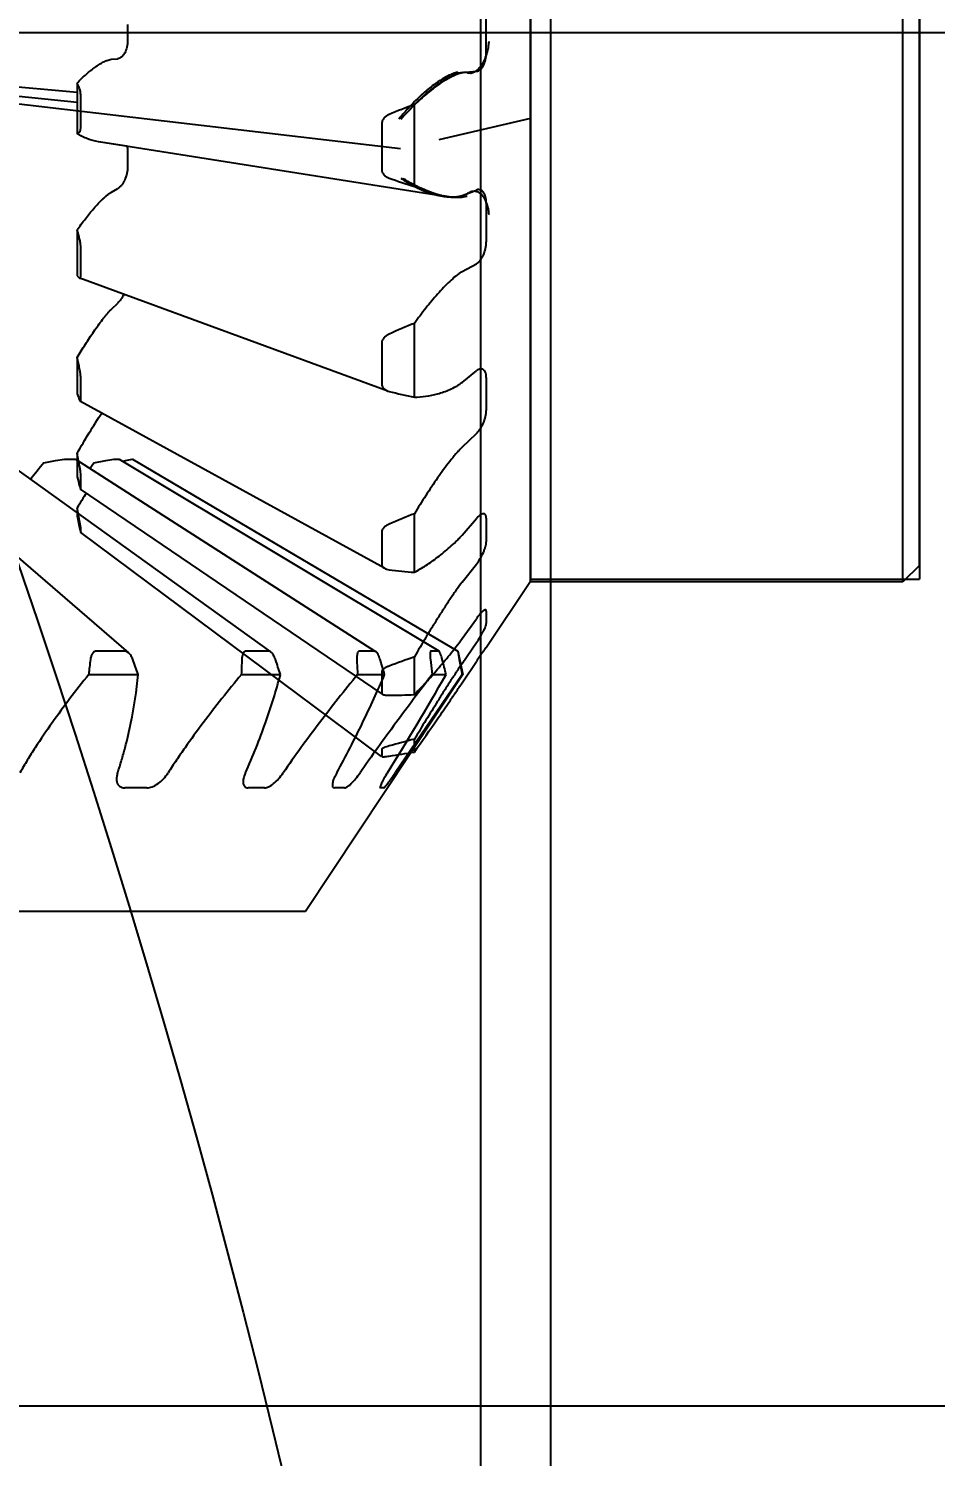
# Model space of a CAD drawing. Header units: inches. Extents: x -164 to 250, y -285 to 80.
# Drawn here: x 15.681 to 16.98, y -186.022 to -183.976 of the extents above; entities that cross this region are included whole.
import ezdxf

# ---------------------------------------------------------------- set-up
doc = ezdxf.new("R2010")
doc.units = ezdxf.units.IN
doc.header["$MEASUREMENT"] = 0
for name, color, linetype in [('LAY0001', 7, 'Continuous'), ('LAYER_CURVE', 7, 'Continuous'), ('LAYER_CUT_FEAT', 7, 'Continuous'), ('LAYER_FEATURE', 7, 'Continuous'), ('trajectories', 3, 'Continuous')]:
    doc.layers.add(name, color=color, linetype=linetype)
doc.dimstyles.get("Standard").update_dxf_attribs({"dimtxt": 0.18, "dimasz": 0.18, "dimexe": 0.18, "dimexo": 0.0625, "dimgap": 0.09, "dimtad": 0, "dimtih": 1, "dimtoh": 1, "dimdec": 4, "dimzin": 0, "dimdsep": 46, "dimtxsty": 'Standard', "dimcen": 0.09, "dimadec": 0, "dimazin": 0, "dimtfac": 1, "dimtdec": 4, "dimtofl": 0, "dimtmove": 0, "dimatfit": 3, "dimfxl": 1, "dimtolj": 1, "dimtzin": 0, "dimarcsym": 0})

# ---------------------------------------------------------------- blocks, each defined once
blk = doc.blocks.new('*D64')
at = {"layer": 'Defpoints', "color": 0, "transparency": 16777216}
for p in [(2.4291, -183.2443), (2.4291, -183.2443), (11.4651, -183.2443), (18.6518, -183.3386), (17.9907, -183.5159)]:
    blk.add_point(p, dxfattribs=at)
at = {"layer": 'trajectories', "color": 0, "lineweight": -2, "transparency": 16777216}
for p, q in [((11.5276, -183.2443), (18.832, -183.2443)), ((18.0531, -183.517), (18.8295, -183.5305)), ((18.6393, -183.8872), (18.4593, -183.8872))]:
    blk.add_line(p, q, dxfattribs=at)
for start, end in [(0.63572, 1.27145), (357.72854, 359), (357.72855, 358.36428)]:
    blk.add_arc((2.4291, -183.2443), 16.2229, start, end, dxfattribs=at)
at = {"layer": 'trajectories', "color": 0, "transparency": 16777216}
for points in [[(18.681, -183.0641), (18.621, -183.0644), (18.652, -183.2443)], [(18.6154, -183.7066), (18.6754, -183.708), (18.6496, -183.5274)]]:
    blk.add_solid(points, dxfattribs=at)
at = {"layer": 'trajectories', "color": 0, "transparency": 16777216, "insert": (18.0993, -183.8872), "char_height": 0.18, "attachment_point": 5}
blk.add_mtext('\\A1;1.00°', dxfattribs=at)
blk = doc.blocks.new('*D110')
at = {"layer": 'Defpoints', "color": 0, "transparency": 16777216}
for p in [(13.926, -185.9498), (19.0805, -185.9498), (14.0228, -186.5123)]:
    blk.add_point(p, dxfattribs=at)
at = {"layer": 'trajectories', "color": 0, "lineweight": -2, "transparency": 16777216}
for p, q in [((19.0805, -185.9498), (19.0805, -185.7698)), ((19.0805, -185.7698), (19.2605, -185.7698)), ((13.9885, -185.9498), (19.2605, -185.9498)), ((19.0805, -186.3323), (19.0805, -186.1298)), ((14.0853, -186.5123), (19.2605, -186.5123))]:
    blk.add_line(p, q, dxfattribs=at)
at = {"layer": 'trajectories', "color": 0, "transparency": 16777216}
for points in [[(19.0505, -186.1298), (19.1105, -186.1298), (19.0805, -185.9498)], [(19.0505, -186.3323), (19.1105, -186.3323), (19.0805, -186.5123)]]:
    blk.add_solid(points, dxfattribs=at)
at = {"layer": 'trajectories', "color": 0, "transparency": 16777216, "insert": (19.7855, -185.7698), "char_height": 0.18, "attachment_point": 5}
blk.add_mtext('\\A1;0.5625', dxfattribs=at)

msp = doc.modelspace()

# ---------------------------------------------------------------- linework, layer by layer
for p, q in [((16.3291, -189.31425), (16.3291, -167.31425)), ((16.3291, -185.09566), (16.3291, -167.31425)), ((16.4291, -188.31425), (16.4291, -168.31425))]:
    msp.add_line(p, q)
at = {"color": 7, "linetype": 'Continuous'}
for p, q in [((16.33672, -184.01037), (16.33672, -183.95213)), ((15.82264, -183.96988), (15.82264, -183.99262)), ((15.79955, -184.01956), (15.80858, -184.01873)), ((16.30212, -184.03867), (16.32257, -184.03678)), ((15.82171, -184.14417), (15.78077, -184.13769)), ((15.82264, -184.15222), (15.82264, -184.17385)), ((15.79955, -184.20984), (15.80858, -184.20487)), ((16.30212, -184.21466), (16.32257, -184.20699)), ((16.33672, -184.22593), (16.33672, -184.28131)), ((16.30212, -184.32387), (16.32257, -184.31261)), ((16.19541, -184.49505), (15.75427, -184.33354)), ((15.79955, -184.37774), (15.80858, -184.36913)), ((16.30212, -184.48263), (16.32257, -184.46616)), ((16.33672, -184.47577), (16.33672, -184.52288)), ((16.19076, -184.74913), (15.75497, -184.50988)), ((16.30212, -184.57553), (16.32257, -184.556)), ((15.50235, -184.59312), (15.82396, -184.87018)), ((15.64347, -184.59292), (16.0276, -184.8689)), ((15.7478, -184.59281), (16.17814, -184.86819)), ((15.76835, -184.60595), (15.77449, -184.5979)), ((15.81071, -184.59276), (16.26866, -184.86768)), ((15.82955, -184.59275), (16.29614, -184.86774)), ((16.18809, -184.92951), (15.75538, -184.63558)), ((16.30212, -184.70153), (16.32257, -184.67786)), ((16.33672, -184.67721), (16.33672, -184.71144)), ((16.18676, -185.01887), (15.75557, -184.69806)), ((16.30212, -184.76902), (16.32257, -184.74314)), ((16.30212, -184.84992), (16.32257, -184.82138)), ((16.33672, -184.81052), (16.33672, -184.82851)), ((16.30212, -184.8854), (16.32257, -184.85569)), ((16.33672, -184.86264), (16.33616, -184.86324)), ((16.33672, -184.86265), (16.33672, -184.86264)), ((16.33672, -184.86265), (16.33672, -184.86314)), ((15.81831, -184.86775), (15.77836, -184.86775)), ((16.0245, -184.86775), (15.9929, -184.86775)), ((16.17682, -184.86775), (16.15495, -184.86775)), ((16.17814, -184.86819), (16.17682, -184.86775)), ((16.25664, -184.88004), (16.25925, -184.90133)), ((16.26862, -184.86775), (16.25745, -184.86775)), ((16.26892, -184.86784), (16.26862, -184.86775)), ((16.29614, -184.86774), (16.2959, -184.86775)), ((16.2959, -184.86775), (16.29807, -184.88004)), ((16.29614, -184.86774), (16.30294, -184.90133)), ((16.29807, -184.88004), (16.30219, -184.90133)), ((16.30212, -184.91328), (16.32257, -184.88265)), ((15.76702, -184.90133), (15.83807, -184.90133)), ((15.98569, -184.90133), (16.04188, -184.90133)), ((16.30294, -184.90133), (16.07767, -185.24109)), ((16.15219, -184.90133), (16.19107, -184.90133)), ((16.30219, -184.90133), (16.20624, -185.04244)), ((16.25925, -184.90133), (16.27913, -184.90133)), ((16.30219, -184.90133), (16.30294, -184.90133)), ((15.8503, -185.06393), (15.81892, -185.06393)), ((16.01871, -185.06393), (15.99527, -185.06393)), ((16.1173, -185.06337), (16.11903, -185.06393)), ((16.13352, -185.06393), (16.11903, -185.06393)), ((16.18457, -185.06386), (16.1848, -185.06393)), ((16.1897, -185.06393), (16.1848, -185.06393)), ((16.07767, -185.24109), (13.50653, -185.24109))]:
    msp.add_line(p, q, dxfattribs=at)
msp.add_circle((2.4291, -189.31425), 14)
for centre, radius, start, end in [((17.27059, -185.87556), 2.02249, 140.82262, 141.68948), ((17.98536, -185.13043), 2.23014, 173.55328, 174.10344), ((13.64311, -185.69445), 2.33386, 19.8667, 20.42342), ((18.86209, -184.98111), 2.87751, 177.98695, 178.41108), ((13.3904, -185.80215), 2.80032, 18.76486, 19.22554), ((20.65012, -184.68096), 4.50332, 182.53368, 182.80485), ((12.6424, -185.97764), 3.7083, 16.87263, 17.21668), ((10.39813, -186.39277), 6.06717, 14.230472, 14.437985), ((13.07794, -183.08716), 3.6795, 327.90005, 330.45905)]:
    msp.add_arc(centre, radius, start, end, dxfattribs=at)
for points, knots in [([(15.82264, -183.99262), (15.82264, -183.99587), (15.82198, -184.00208), (15.81948, -184.00926), (15.81654, -184.01384), (15.81412, -184.01639), (15.81146, -184.0181), (15.80951, -184.01864), (15.80858, -184.01873)], [0, 0, 0, 0, 0.3053244, 0.5833038, 0.7054367, 0.8145156, 0.9115452, 1, 1, 1, 1]), ([(16.32257, -184.03678), (16.32352, -184.03669), (16.32548, -184.03615), (16.32816, -184.03441), (16.33059, -184.03182), (16.33355, -184.02718), (16.33605, -184.01993), (16.33672, -184.01365), (16.33672, -184.01037)], [0, 0, 0, 0, 0.0882759, 0.1852189, 0.2943338, 0.4166055, 0.6949161, 1, 1, 1, 1]), ([(15.82174, -184.14414), (15.82189, -184.14476), (15.82244, -184.14743), (15.82264, -184.15015), (15.82264, -184.15222)], [0, 0, 0, 0, 0.2374407, 1, 1, 1, 1]), ([(15.82264, -184.17385), (15.82264, -184.17708), (15.82187, -184.18355), (15.81937, -184.1912), (15.8165, -184.19668), (15.8141, -184.20014), (15.81149, -184.20291), (15.80956, -184.20433), (15.80858, -184.20487)], [0, 0, 0, 0, 0.2740191, 0.5491044, 0.6783313, 0.7977811, 0.905304, 1, 1, 1, 1]), ([(16.32666, -184.20649), (16.32599, -184.2064), (16.32459, -184.20639), (16.32324, -184.20674), (16.32257, -184.20699)], [0, 0, 0, 0, 0.4872245, 1, 1, 1, 1]), ([(16.33672, -184.22593), (16.33672, -184.22346), (16.33633, -184.21884), (16.33462, -184.2135), (16.33256, -184.21017), (16.33081, -184.20831), (16.32883, -184.20703), (16.32738, -184.2066), (16.32666, -184.20649)], [0, 0, 0, 0, 0.3139228, 0.5856755, 0.703532, 0.8099352, 0.9073684, 1, 1, 1, 1]), ([(16.32257, -184.31261), (16.32356, -184.31207), (16.32552, -184.31063), (16.32814, -184.30783), (16.33055, -184.30433), (16.33343, -184.2988), (16.33595, -184.29109), (16.33672, -184.28456), (16.33672, -184.28131)], [0, 0, 0, 0, 0.0947082, 0.2023414, 0.3219751, 0.4514086, 0.7266812, 1, 1, 1, 1]), ([(15.81732, -184.35663), (15.81612, -184.35907), (15.81356, -184.3635), (15.81031, -184.36748), (15.80858, -184.36913)], [0, 0, 0, 0, 0.5319063, 1, 1, 1, 1]), ([(16.33104, -184.46354), (16.33042, -184.46335), (16.32905, -184.46318), (16.32691, -184.46359), (16.32469, -184.4646), (16.32328, -184.46559), (16.32257, -184.46616)], [0, 0, 0, 0, 0.2108558, 0.4412824, 0.7025416, 1, 1, 1, 1]), ([(16.33672, -184.47577), (16.33672, -184.47426), (16.33652, -184.47146), (16.33548, -184.46772), (16.33392, -184.4653), (16.33234, -184.46406), (16.33148, -184.46367), (16.33104, -184.46354)], [0, 0, 0, 0, 0.3164288, 0.5836706, 0.8050869, 0.9042073, 1, 1, 1, 1]), ([(16.32257, -184.556), (16.32355, -184.55507), (16.32547, -184.55295), (16.32905, -184.54801), (16.33281, -184.5409), (16.33539, -184.53326), (16.33651, -184.52718), (16.33672, -184.52427), (16.33672, -184.52288)], [0, 0, 0, 0, 0.1104629, 0.2323733, 0.4968259, 0.7629256, 0.886839, 1, 1, 1, 1]), ([(16.33419, -184.67122), (16.33386, -184.67107), (16.33309, -184.67089), (16.33185, -184.67097), (16.33049, -184.67138), (16.32841, -184.67242), (16.32565, -184.67454), (16.32362, -184.67665), (16.32257, -184.67786)], [0, 0, 0, 0, 0.0775827, 0.1637321, 0.2631562, 0.3783462, 0.6581737, 1, 1, 1, 1]), ([(16.33672, -184.67721), (16.33672, -184.67648), (16.33664, -184.67515), (16.33619, -184.67336), (16.33539, -184.67199), (16.3346, -184.6714), (16.33419, -184.67122)], [0, 0, 0, 0, 0.3176373, 0.5823623, 0.8031543, 1, 1, 1, 1]), ([(16.32257, -184.74314), (16.32454, -184.74065), (16.32818, -184.73528), (16.33194, -184.72818), (16.33433, -184.72239), (16.33565, -184.71838), (16.33649, -184.71476), (16.33672, -184.71248), (16.33672, -184.71144)], [0, 0, 0, 0, 0.2707536, 0.5514719, 0.683865, 0.8050379, 0.9113076, 1, 1, 1, 1]), ([(16.33605, -184.80881), (16.33579, -184.80868), (16.33528, -184.80866), (16.33461, -184.80886), (16.33371, -184.80927), (16.33243, -184.81015), (16.33076, -184.8116), (16.32888, -184.8135), (16.32685, -184.8158), (16.32471, -184.81846), (16.32329, -184.82037), (16.32257, -184.82138)], [0, 0, 0, 0, 0.0451174, 0.0748492, 0.1106536, 0.2017235, 0.3188496, 0.4603423, 0.6234454, 0.8046657, 1, 1, 1, 1]), ([(16.33672, -184.81052), (16.33672, -184.81031), (16.3367, -184.80994), (16.33658, -184.80944), (16.33637, -184.80905), (16.33616, -184.80887), (16.33605, -184.80881)], [0, 0, 0, 0, 0.3177936, 0.5811232, 0.8015421, 1, 1, 1, 1]), ([(16.32257, -184.85569), (16.32445, -184.85297), (16.32712, -184.84886), (16.33038, -184.84336), (16.33251, -184.8395), (16.33426, -184.83599), (16.33558, -184.83297), (16.33635, -184.83079), (16.33666, -184.82937), (16.33672, -184.82878), (16.33672, -184.82851)], [0, 0, 0, 0, 0.3212998, 0.4769908, 0.6217791, 0.7504473, 0.8584543, 0.9422564, 0.9744124, 1, 1, 1, 1]), ([(16.33616, -184.86324), (16.33548, -184.86409), (16.33377, -184.86643), (16.33072, -184.8707), (16.32685, -184.8763), (16.32405, -184.88045), (16.32257, -184.88265)], [0, 0, 0, 0, 0.1376615, 0.366645, 0.663949, 1, 1, 1, 1]), ([(15.77836, -184.86775), (15.77774, -184.86775), (15.77648, -184.86793), (15.77414, -184.86904), (15.77179, -184.87161), (15.77008, -184.87558), (15.7695, -184.87851), (15.76933, -184.88004)], [0, 0, 0, 0, 0.1128245, 0.2257136, 0.4624774, 0.7220351, 1, 1, 1, 1]), ([(15.82396, -184.87018), (15.82313, -184.86947), (15.82139, -184.86828), (15.8193, -184.86775), (15.81831, -184.86775)], [0, 0, 0, 0, 0.5257153, 1, 1, 1, 1]), ([(15.83026, -184.88004), (15.82955, -184.87814), (15.82786, -184.87458), (15.8254, -184.87143), (15.82396, -184.87018)], [0, 0, 0, 0, 0.5148626, 1, 1, 1, 1]), ([(15.9929, -184.86775), (15.9924, -184.86775), (15.99139, -184.86794), (15.99004, -184.86878), (15.98892, -184.87005), (15.98767, -184.87226), (15.98671, -184.87565), (15.98641, -184.87852), (15.98636, -184.88004)], [0, 0, 0, 0, 0.0981917, 0.1992667, 0.3090225, 0.4296339, 0.7001444, 1, 1, 1, 1]), ([(16.0276, -184.8689), (16.02735, -184.86873), (16.02642, -184.86813), (16.0253, -184.86775), (16.0245, -184.86775)], [0, 0, 0, 0, 0.2753702, 1, 1, 1, 1]), ([(16.03455, -184.88004), (16.03377, -184.87779), (16.03237, -184.87459), (16.02986, -184.87093), (16.02838, -184.86947), (16.0276, -184.8689)], [0, 0, 0, 0, 0.5366589, 0.7822131, 1, 1, 1, 1]), ([(16.15495, -184.86775), (16.15461, -184.86775), (16.15386, -184.86797), (16.15298, -184.86884), (16.15229, -184.8701), (16.15178, -184.87168), (16.15143, -184.87352), (16.15113, -184.87633), (16.15113, -184.87853), (16.1512, -184.88004)], [0, 0, 0, 0, 0.0758811, 0.1610638, 0.2637292, 0.3848849, 0.52221, 0.6722827, 1, 1, 1, 1]), ([(16.18455, -184.88004), (16.18415, -184.87875), (16.18329, -184.87628), (16.1818, -184.87288), (16.18018, -184.87013), (16.17885, -184.86865), (16.17814, -184.86819)], [0, 0, 0, 0, 0.2969283, 0.5733754, 0.8140207, 1, 1, 1, 1]), ([(16.25745, -184.86775), (16.25698, -184.86775), (16.25647, -184.86883), (16.25626, -184.87012), (16.25613, -184.87171), (16.25613, -184.87353), (16.25624, -184.87635), (16.25646, -184.87854), (16.25664, -184.88004)], [0, 0, 0, 0, 0.1099512, 0.2087092, 0.3338046, 0.4801196, 0.6423768, 1, 1, 1, 1]), ([(16.27368, -184.88004), (16.27332, -184.87863), (16.27259, -184.87597), (16.27156, -184.87281), (16.2707, -184.87065), (16.2701, -184.86938), (16.26955, -184.86845), (16.26913, -184.86797), (16.26892, -184.86784)], [0, 0, 0, 0, 0.330177, 0.626007, 0.7530245, 0.8602393, 0.9434903, 1, 1, 1, 1]), ([(15.76702, -184.90133), (15.75791, -184.91269), (15.74002, -184.93556), (15.71432, -184.97049), (15.69411, -185.00014), (15.67895, -185.02419), (15.67176, -185.03633), (15.66831, -185.04244)], [0, 0, 0, 0, 0.2535512, 0.5052893, 0.7545045, 0.8778418, 1, 1, 1, 1]), ([(15.80838, -185.04244), (15.81042, -185.03644), (15.81418, -185.02444), (15.82082, -185.00061), (15.83025, -184.95986), (15.83562, -184.92461), (15.83807, -184.90133)], [0, 0, 0, 0, 0.1317419, 0.2610558, 0.5136991, 1, 1, 1, 1]), ([(15.98569, -184.90133), (15.96693, -184.92408), (15.93947, -184.95866), (15.90916, -185.0002), (15.89262, -185.02421), (15.88465, -185.03634), (15.88077, -185.04244)], [0, 0, 0, 0, 0.502765, 0.7525882, 0.876712, 1, 1, 1, 1]), ([(15.99156, -185.04244), (15.99699, -185.03054), (16.00701, -185.00681), (16.02452, -184.95998), (16.0355, -184.92471), (16.04188, -184.90133)], [0, 0, 0, 0, 0.2618551, 0.5149756, 1, 1, 1, 1]), ([(16.15219, -184.90133), (16.13365, -184.92421), (16.10622, -184.9589), (16.07098, -185.00617), (16.05392, -185.03025), (16.04565, -185.04244)], [0, 0, 0, 0, 0.4995609, 0.7500855, 1, 1, 1, 1]), ([(16.12231, -185.04244), (16.12894, -185.0305), (16.14157, -185.00675), (16.16497, -184.95992), (16.18105, -184.92471), (16.19107, -184.90133)], [0, 0, 0, 0, 0.2608639, 0.5139417, 1, 1, 1, 1]), ([(16.25925, -184.90133), (16.24173, -184.92435), (16.21552, -184.95918), (16.18114, -185.00632), (16.16413, -185.03031), (16.15575, -185.04244)], [0, 0, 0, 0, 0.4959294, 0.7472022, 1, 1, 1, 1]), ([(15.80838, -185.04244), (15.80778, -185.0442), (15.80692, -185.04763), (15.80669, -185.05264), (15.80764, -185.05705), (15.80914, -185.05948), (15.81005, -185.06045)], [0, 0, 0, 0, 0.2950135, 0.5576537, 0.7895883, 1, 1, 1, 1]), ([(15.8503, -185.06393), (15.85292, -185.06393), (15.85868, -185.06253), (15.86678, -185.05789), (15.87448, -185.05107), (15.87886, -185.04546), (15.88077, -185.04244)], [0, 0, 0, 0, 0.2041277, 0.4495117, 0.7221036, 1, 1, 1, 1]), ([(15.99156, -185.04244), (15.99061, -185.04452), (15.98911, -185.04846), (15.98815, -185.05345), (15.98822, -185.05693), (15.98863, -185.0591), (15.98941, -185.06093), (15.9902, -185.06191), (15.99065, -185.06232)], [0, 0, 0, 0, 0.3258722, 0.601311, 0.7183855, 0.8221677, 0.91476, 1, 1, 1, 1]), ([(16.01871, -185.06393), (16.01967, -185.06393), (16.02175, -185.06359), (16.02632, -185.06182), (16.03239, -185.05767), (16.03937, -185.05088), (16.04365, -185.0454), (16.04565, -185.04244)], [0, 0, 0, 0, 0.0807004, 0.1766919, 0.4135958, 0.6969028, 1, 1, 1, 1]), ([(16.12231, -185.04244), (16.12101, -185.0448), (16.11927, -185.04827), (16.11751, -185.05286), (16.11663, -185.0558), (16.11615, -185.05839), (16.11603, -185.0609), (16.11654, -185.06275), (16.1173, -185.06337)], [0, 0, 0, 0, 0.3615517, 0.5190114, 0.6571059, 0.7739182, 0.8687411, 1, 1, 1, 1]), ([(16.13352, -185.06393), (16.13414, -185.06393), (16.13559, -185.06353), (16.13782, -185.06228), (16.1404, -185.06033), (16.14446, -185.05662), (16.14975, -185.05067), (16.15374, -185.04534), (16.15575, -185.04244)], [0, 0, 0, 0, 0.059083, 0.1397214, 0.2427723, 0.3666119, 0.6639673, 1, 1, 1, 1]), ([(16.19493, -185.04244), (16.19327, -185.04509), (16.19096, -185.04892), (16.18824, -185.05387), (16.18665, -185.05697), (16.18547, -185.05957), (16.18478, -185.06137), (16.18447, -185.06253), (16.18436, -185.06319), (16.18438, -185.06372), (16.18457, -185.06386)], [0, 0, 0, 0, 0.3888884, 0.5580068, 0.7040866, 0.8233089, 0.9127328, 0.9457258, 0.9708845, 1, 1, 1, 1]), ([(16.1897, -185.06393), (16.18981, -185.06393), (16.19007, -185.06381), (16.19049, -185.0635), (16.19103, -185.063), (16.192, -185.06198), (16.19347, -185.06024), (16.1955, -185.05765), (16.19786, -185.05446), (16.2005, -185.05078), (16.20333, -185.04673), (16.20526, -185.0439), (16.20624, -185.04244)], [0, 0, 0, 0, 0.0116139, 0.0306639, 0.0577018, 0.0927461, 0.1860496, 0.3080783, 0.4552176, 0.6230337, 0.8064659, 1, 1, 1, 1]), ([(15.81005, -185.06045), (15.8111, -185.06158), (15.81392, -185.06345), (15.81722, -185.06393), (15.81892, -185.06393)], [0, 0, 0, 0, 0.4765976, 1, 1, 1, 1]), ([(15.99065, -185.06232), (15.99123, -185.06285), (15.99271, -185.06371), (15.9944, -185.06393), (15.99527, -185.06393)], [0, 0, 0, 0, 0.4771008, 1, 1, 1, 1])]:
    msp.add_open_spline(points, degree=3, knots=knots, dxfattribs=at)
at = {"layer": 'LAY0001', "color": 7, "linetype": 'Continuous'}
for p, q in [((16.39997, -183.19779), (16.39997, -184.76472)), ((16.95746, -183.19779), (16.95746, -184.76472))]:
    msp.add_line(p, q, dxfattribs=at)
at = {"layer": 'LAY0001', "color": 6, "linetype": 'Continuous'}
msp.add_line((16.39997, -184.76472), (16.95746, -184.76472), dxfattribs=at)
at = {"layer": 'LAYER_CURVE', "color": 40, "linetype": 'Continuous'}
for p, q in [((14.7921, -183.98125), (15.75043, -184.06684)), ((14.7921, -183.98125), (15.75043, -184.0812)), ((16.21388, -184.14803), (14.7921, -183.98125)), ((16.39997, -184.10437), (16.26848, -184.13522))]:
    msp.add_line(p, q, dxfattribs=at)
at = {"layer": 'LAYER_CURVE', "color": 4, "linetype": 'Continuous'}
for p, q in [((16.27396, -184.21572), (16.27469, -184.21584)), ((16.30134, -184.21585), (16.30301, -184.21536))]:
    msp.add_line(p, q, dxfattribs=at)
at = {"layer": 'LAYER_CURVE', "color": 40, "linetype": 'Continuous'}
msp.add_arc((16.3017, -184.09283), 0.12542, 256.71692, 257.90615, dxfattribs=at)
at = {"layer": 'LAYER_CURVE', "color": 4, "linetype": 'Continuous'}
for points, knots in [([(16.30961, -184.03908), (16.31049, -184.03911), (16.3118, -184.03918), (16.31356, -184.03919), (16.31487, -184.03942), (16.3162, -184.03878), (16.31753, -184.03838), (16.31886, -184.03787), (16.3202, -184.03759), (16.32147, -184.03647), (16.32275, -184.03558), (16.32402, -184.03459), (16.32535, -184.03381), (16.32648, -184.03226), (16.32767, -184.03093), (16.32883, -184.02949), (16.33006, -184.02826), (16.33104, -184.02631), (16.33209, -184.02456), (16.3331, -184.02272), (16.33422, -184.02103), (16.33495, -184.01885), (16.33578, -184.01682), (16.33656, -184.01472), (16.33747, -184.01272), (16.33794, -184.01037), (16.33854, -184.00812), (16.33908, -184.00582), (16.33975, -184.0036), (16.33995, -184.00113), (16.34039, -183.99793), (16.34068, -183.99551), (16.34089, -183.9939)], [0, 0, 0, 0, 0.0625, 0.09375, 0.125, 0.15625, 0.1875, 0.21875, 0.25, 0.28125, 0.3125, 0.34375, 0.375, 0.40625, 0.4375, 0.46875, 0.5, 0.53125, 0.5625, 0.59375, 0.625, 0.65625, 0.6875, 0.71875, 0.75, 0.78125, 0.8125, 0.84375, 0.875, 0.90625, 0.9375, 1, 1, 1, 1]), ([(16.30961, -184.03908), (16.30742, -184.03856), (16.30245, -184.03855), (16.29502, -184.041), (16.28765, -184.04423), (16.281, -184.0478), (16.27284, -184.05274), (16.26328, -184.05939), (16.25245, -184.06801), (16.24225, -184.07699), (16.22949, -184.08921), (16.22027, -184.09903), (16.21428, -184.10579)], [0, 0, 0, 0, 0.0665289, 0.1502562, 0.2225416, 0.2894909, 0.3530095, 0.4729191, 0.5860508, 0.694395, 0.7986386, 1, 1, 1, 1]), ([(16.21428, -184.19009), (16.22027, -184.19404), (16.22949, -184.19953), (16.24225, -184.20577), (16.25245, -184.20996), (16.26305, -184.21342), (16.27031, -184.21508), (16.27396, -184.21572)], [0, 0, 0, 0, 0.3148572, 0.4778569, 0.6472683, 0.8241659, 1, 1, 1, 1]), ([(16.34089, -184.24256), (16.34069, -184.24107), (16.3404, -184.23882), (16.33997, -184.23586), (16.33977, -184.23353), (16.33911, -184.23161), (16.33858, -184.22956), (16.33798, -184.22758), (16.3375, -184.22545), (16.33661, -184.22388), (16.33583, -184.22214), (16.335, -184.22049), (16.33427, -184.21865), (16.33318, -184.21749), (16.33219, -184.21614), (16.33115, -184.2149), (16.33021, -184.21343), (16.32895, -184.21274), (16.32778, -184.21182), (16.32657, -184.21103), (16.32541, -184.20998), (16.3241, -184.20982), (16.32283, -184.20941), (16.32154, -184.20913), (16.32028, -184.20859), (16.31893, -184.20894), (16.31761, -184.20903), (16.31628, -184.20926), (16.31495, -184.20922), (16.31361, -184.21009), (16.31184, -184.21092), (16.3105, -184.21162), (16.30961, -184.21207)], [0, 0, 0, 0, 0.0625, 0.09375, 0.125, 0.15625, 0.1875, 0.21875, 0.25, 0.28125, 0.3125, 0.34375, 0.375, 0.40625, 0.4375, 0.46875, 0.5, 0.53125, 0.5625, 0.59375, 0.625, 0.65625, 0.6875, 0.71875, 0.75, 0.78125, 0.8125, 0.84375, 0.875, 0.90625, 0.9375, 1, 1, 1, 1]), ([(16.27469, -184.21584), (16.27675, -184.21619), (16.281, -184.21677), (16.28765, -184.21722), (16.29447, -184.21701), (16.29911, -184.21642), (16.30134, -184.21585)], [0, 0, 0, 0, 0.2354852, 0.4836891, 0.7516755, 1, 1, 1, 1])]:
    msp.add_open_spline(points, degree=3, knots=knots, dxfattribs=at)
at = {"layer": 'LAYER_CURVE', "color": 40, "linetype": 'Continuous'}
for points, knots in [([(16.29653, -184.0382), (16.29603, -184.03827), (16.29388, -184.03865), (16.28944, -184.04004), (16.28215, -184.04308), (16.27225, -184.04852), (16.25983, -184.05699), (16.24513, -184.06911), (16.23059, -184.08329), (16.21929, -184.09579), (16.21321, -184.103), (16.21119, -184.10547)], [0, 0, 0, 0, 0.0095069, 0.0419735, 0.1029653, 0.1975742, 0.3305823, 0.5063707, 0.7288617, 0.9096206, 1, 1, 1, 1]), ([(16.27289, -184.21489), (16.26733, -184.21359), (16.25538, -184.20989), (16.2393, -184.20289), (16.22659, -184.19603), (16.21968, -184.19186), (16.21737, -184.19042)], [0, 0, 0, 0, 0.262599, 0.5949639, 0.864988, 1, 1, 1, 1]), ([(16.30948, -184.21604), (16.30898, -184.2162), (16.30686, -184.21683), (16.30236, -184.21753), (16.29488, -184.21797), (16.28549, -184.21733), (16.27884, -184.2162), (16.27542, -184.21547)], [0, 0, 0, 0, 0.0312746, 0.1380794, 0.3387233, 0.6499566, 1, 1, 1, 1])]:
    msp.add_open_spline(points, degree=3, knots=knots, dxfattribs=at)
at = {"layer": 'LAYER_CURVE', "color": 4, "linetype": 'Continuous'}
msp.add_open_spline([(16.30301, -184.21536), (16.30522, -184.21465), (16.30742, -184.21361), (16.30961, -184.21207)], degree=3, dxfattribs=at)
at = {"layer": 'LAYER_CUT_FEAT', "color": 7, "linetype": 'Continuous'}
for p, q in [((15.75043, -184.05366), (15.75043, -184.12652)), ((15.75558, -184.11651), (15.75558, -184.07192)), ((16.23368, -184.20178), (16.23368, -184.08447)), ((15.75043, -184.12652), (15.75394, -184.12406)), ((16.18681, -184.1125), (16.18681, -184.17705)), ((15.75043, -184.26424), (15.75043, -184.32997)), ((15.75558, -184.3292), (15.75558, -184.28897)), ((15.75394, -184.33332), (15.75427, -184.33354)), ((16.23368, -184.50393), (16.23368, -184.3981)), ((16.18681, -184.4267), (16.18681, -184.48493)), ((15.75043, -184.44712), (15.75043, -184.49928)), ((15.75558, -184.50783), (15.75558, -184.4759)), ((16.19541, -184.49505), (16.19757, -184.49571)), ((15.70277, -184.5979), (15.7196, -184.59462)), ((15.7196, -184.59462), (15.73218, -184.59275)), ((15.73218, -184.59275), (15.74727, -184.59275)), ((15.74727, -184.59275), (15.7478, -184.59281)), ((15.75043, -184.5844), (15.75043, -184.61789)), ((15.75394, -184.60268), (15.75043, -184.5844)), ((15.77449, -184.5979), (15.79156, -184.59462)), ((15.79156, -184.59462), (15.80288, -184.59275)), ((15.80288, -184.59275), (15.81059, -184.59275)), ((15.81059, -184.59275), (15.81071, -184.59276)), ((15.8153, -184.59552), (15.81983, -184.59462)), ((15.81983, -184.59462), (15.8294, -184.59275)), ((15.8294, -184.59275), (15.82955, -184.59275)), ((15.75558, -184.63491), (15.75558, -184.61441)), ((15.75043, -184.66264), (15.75043, -184.67418)), ((15.75394, -184.68107), (15.75043, -184.66264)), ((15.75043, -184.67418), (15.75394, -184.69094)), ((15.75558, -184.69095), (15.75394, -184.68107)), ((16.23368, -184.75492), (16.23368, -184.67094)), ((15.75394, -184.69094), (15.75557, -184.69806)), ((15.75557, -184.69806), (15.75558, -184.69801)), ((15.75558, -184.69801), (15.75558, -184.69095)), ((16.18681, -184.69729), (16.18681, -184.74351)), ((16.23368, -184.93018), (16.23368, -184.87626)), ((16.18681, -184.8978), (16.18681, -184.92747)), ((16.18681, -185.00858), (16.18681, -185.01881)), ((16.23368, -185.01255), (16.23368, -184.99397)), ((16.18681, -185.01881), (16.18691, -185.01898)), ((16.18691, -185.01898), (16.18744, -185.01915))]:
    msp.add_line(p, q, dxfattribs=at)
for centre, radius, start, end in [((15.35201, -184.23246), 0.4367, 23.01909, 24.16895), ((16.55957, -184.95866), 0.93296, 110.44464, 112.83035), ((16.48645, -183.37067), 0.86869, 250.57695, 253.08363), ((14.0886, -184.72585), 1.72475, 15.08217, 15.52369), ((15.80459, -184.27691), 0.07582, 224.41122, 228.08165), ((16.64616, -185.41563), 1.09796, 112.06641, 114.11483), ((11.36971, -185.39534), 4.48217, 11.99961, 12.21341), ((16.41032, -183.64433), 0.87756, 255.96985, 258.38775), ((16.39613, -184.24832), 0.69276, 201.23961, 202.02657), ((18.82669, -183.82369), 3.17713, 194.4759, 194.72683), ((19.46125, -186.90703), 4.33676, 148.5006, 148.83344), ((16.74538, -185.9572), 1.38431, 111.69376, 113.31144), ((16.32121, -183.7445), 1.01421, 262.99783, 265.04889), ((16.94665, -186.90421), 2.14964, 109.37029, 110.39369), ((16.17352, -183.45059), 1.48081, 270.93064, 272.32831), ((18.19123, -192.21934), 7.48585, 105.159049, 105.445567), ((15.63978, -181.38924), 3.67166, 278.73809, 279.3086)]:
    msp.add_arc(centre, radius, start, end, dxfattribs=at)
for points, knots in [([(15.75043, -184.05366), (15.75422, -184.0497), (15.76003, -184.04402), (15.76813, -184.03701), (15.77421, -184.03224), (15.78037, -184.02796), (15.78562, -184.02481), (15.78988, -184.02267), (15.79307, -184.02129), (15.79626, -184.02013), (15.79846, -184.01966), (15.79955, -184.01956)], [0, 0, 0, 0, 0.2712102, 0.4021296, 0.5296602, 0.6535786, 0.7736608, 0.8321034, 0.8894144, 0.9455446, 1, 1, 1, 1]), ([(16.30212, -184.03867), (16.29904, -184.03895), (16.29294, -184.04091), (16.28416, -184.04491), (16.27547, -184.04994), (16.26688, -184.0557), (16.2584, -184.0621), (16.24711, -184.0715), (16.23899, -184.07915), (16.23368, -184.08447)], [0, 0, 0, 0, 0.1110575, 0.2272508, 0.3476014, 0.4715996, 0.5990312, 0.7297016, 1, 1, 1, 1]), ([(15.75558, -184.07192), (15.75558, -184.07082), (15.75549, -184.06874), (15.75512, -184.0659), (15.75461, -184.06358), (15.75417, -184.06225), (15.75394, -184.06169)], [0, 0, 0, 0, 0.3165429, 0.5975282, 0.8244229, 1, 1, 1, 1]), ([(16.19757, -184.09879), (16.19616, -184.09938), (16.19345, -184.10086), (16.18995, -184.10392), (16.18746, -184.10788), (16.18681, -184.11097), (16.18681, -184.1125)], [0, 0, 0, 0, 0.2494403, 0.4998981, 0.7505881, 1, 1, 1, 1]), ([(15.78077, -184.13769), (15.77551, -184.13686), (15.76502, -184.13388), (15.75522, -184.1292), (15.75043, -184.12652)], [0, 0, 0, 0, 0.4924087, 1, 1, 1, 1]), ([(15.75394, -184.12406), (15.7542, -184.12386), (15.75467, -184.12312), (15.75516, -184.12158), (15.75551, -184.1193), (15.75558, -184.11752), (15.75558, -184.11651)], [0, 0, 0, 0, 0.1248113, 0.3224065, 0.6150422, 1, 1, 1, 1]), ([(16.18681, -184.17705), (16.18681, -184.17855), (16.18744, -184.18155), (16.18995, -184.18534), (16.19346, -184.18816), (16.19617, -184.18943), (16.19757, -184.18993)], [0, 0, 0, 0, 0.2515607, 0.5008075, 0.7498928, 1, 1, 1, 1]), ([(15.75043, -184.26424), (15.75424, -184.25881), (15.76007, -184.25085), (15.76814, -184.24064), (15.77422, -184.2334), (15.78037, -184.22657), (15.78561, -184.22121), (15.78987, -184.21724), (15.79306, -184.21448), (15.79622, -184.21194), (15.79843, -184.21046), (15.79955, -184.20984)], [0, 0, 0, 0, 0.2701765, 0.4015184, 0.5299325, 0.6549808, 0.7760972, 0.8348202, 0.8920886, 0.9476307, 1, 1, 1, 1]), ([(16.23368, -184.20178), (16.24009, -184.20509), (16.25315, -184.2109), (16.26701, -184.21463), (16.27396, -184.21573)], [0, 0, 0, 0, 0.5062616, 1, 1, 1, 1]), ([(16.27396, -184.21573), (16.27626, -184.2161), (16.27972, -184.21652), (16.28438, -184.21681), (16.28789, -184.21684), (16.29143, -184.2167), (16.29499, -184.21638), (16.29859, -184.21579), (16.30095, -184.2151), (16.30212, -184.21466)], [0, 0, 0, 0, 0.2452333, 0.3681636, 0.4915991, 0.6158023, 0.7410563, 0.8683691, 1, 1, 1, 1]), ([(15.75558, -184.28897), (15.75558, -184.28789), (15.75547, -184.28572), (15.75499, -184.28173), (15.75442, -184.27884), (15.75394, -184.27706)], [0, 0, 0, 0, 0.2690266, 0.5403808, 1, 1, 1, 1]), ([(15.75427, -184.33354), (15.75434, -184.33356), (15.75452, -184.33359), (15.75479, -184.33347), (15.75501, -184.33319), (15.75531, -184.3325), (15.75553, -184.33114), (15.75558, -184.32993), (15.75558, -184.3292)], [0, 0, 0, 0, 0.0511415, 0.1034375, 0.1708447, 0.2645058, 0.5562489, 1, 1, 1, 1]), ([(16.30212, -184.32387), (16.30056, -184.32473), (16.29749, -184.32675), (16.29154, -184.33147), (16.28412, -184.33806), (16.27547, -184.34675), (16.26689, -184.35607), (16.25842, -184.36594), (16.24715, -184.37985), (16.23902, -184.3907), (16.23368, -184.3981)], [0, 0, 0, 0, 0.0526298, 0.1083408, 0.2245435, 0.3457495, 0.4707851, 0.5990993, 0.7302828, 1, 1, 1, 1]), ([(15.75043, -184.44712), (15.75427, -184.44072), (15.76012, -184.43123), (15.76817, -184.41885), (15.77424, -184.40984), (15.78041, -184.40112), (15.78563, -184.39409), (15.78988, -184.38869), (15.79306, -184.38482), (15.79623, -184.38113), (15.79843, -184.37882), (15.79955, -184.37774)], [0, 0, 0, 0, 0.2630656, 0.3925333, 0.5202455, 0.6458031, 0.768665, 0.8287534, 0.8877157, 0.9452686, 1, 1, 1, 1]), ([(16.19757, -184.4135), (16.19617, -184.41413), (16.19347, -184.41563), (16.19, -184.41862), (16.1875, -184.42236), (16.18681, -184.42528), (16.18681, -184.4267)], [0, 0, 0, 0, 0.2580143, 0.5135294, 0.7621776, 1, 1, 1, 1]), ([(15.75558, -184.4759), (15.75558, -184.47495), (15.75545, -184.47289), (15.75495, -184.46874), (15.75438, -184.46556), (15.75394, -184.46347)], [0, 0, 0, 0, 0.2286925, 0.4914527, 1, 1, 1, 1]), ([(16.18681, -184.48493), (16.18681, -184.48608), (16.18729, -184.48841), (16.18926, -184.49137), (16.19207, -184.4936), (16.19426, -184.49463), (16.19541, -184.49505)], [0, 0, 0, 0, 0.2448676, 0.4894502, 0.7405639, 1, 1, 1, 1]), ([(16.23368, -184.50393), (16.23918, -184.50384), (16.25043, -184.50297), (16.26443, -184.5001), (16.27576, -184.49652), (16.28454, -184.49305), (16.29184, -184.48938), (16.29776, -184.48589), (16.30068, -184.48379), (16.30212, -184.48263)], [0, 0, 0, 0, 0.2269331, 0.4636868, 0.5875968, 0.7164734, 0.8523201, 0.9237867, 1, 1, 1, 1]), ([(15.75394, -184.50813), (15.7541, -184.50852), (15.75433, -184.50906), (15.7547, -184.50964), (15.75488, -184.50983), (15.75497, -184.50988)], [0, 0, 0, 0, 0.6244292, 0.8454762, 1, 1, 1, 1]), ([(15.75497, -184.50988), (15.75501, -184.5099), (15.7551, -184.50993), (15.75524, -184.50989), (15.75534, -184.50975), (15.75547, -184.50942), (15.75556, -184.50876), (15.75558, -184.50818), (15.75558, -184.50783)], [0, 0, 0, 0, 0.0554295, 0.1065876, 0.1723032, 0.2655442, 0.5563036, 1, 1, 1, 1]), ([(15.75043, -184.5844), (15.75606, -184.57457), (15.76746, -184.55514), (15.77941, -184.53603), (15.78559, -184.52669)], [0, 0, 0, 0, 0.502781, 1, 1, 1, 1]), ([(16.30212, -184.57553), (16.30056, -184.57702), (16.29751, -184.58021), (16.29157, -184.58707), (16.28417, -184.5962), (16.27551, -184.60771), (16.26693, -184.6197), (16.25845, -184.63208), (16.24723, -184.6491), (16.23905, -184.66214), (16.23368, -184.67094)], [0, 0, 0, 0, 0.0548639, 0.1124783, 0.2315865, 0.3544429, 0.4799596, 0.6076105, 0.7370184, 1, 1, 1, 1]), ([(15.75558, -184.61441), (15.75558, -184.61409), (15.75554, -184.61335), (15.75538, -184.61161), (15.75505, -184.60912), (15.75454, -184.60595), (15.75414, -184.60377), (15.75394, -184.60268)], [0, 0, 0, 0, 0.0819569, 0.1872926, 0.4410819, 0.7193174, 1, 1, 1, 1]), ([(15.75394, -184.63135), (15.75407, -184.63187), (15.75433, -184.63283), (15.75467, -184.63395), (15.75493, -184.63469), (15.75509, -184.6351), (15.75523, -184.63539), (15.75533, -184.63555), (15.75538, -184.63558)], [0, 0, 0, 0, 0.3593772, 0.6598495, 0.7825206, 0.8823834, 0.955784, 1, 1, 1, 1]), ([(15.75538, -184.63558), (15.7554, -184.63559), (15.75543, -184.63561), (15.75549, -184.63559), (15.75553, -184.63551), (15.75558, -184.63528), (15.75558, -184.63507), (15.75558, -184.63491)], [0, 0, 0, 0, 0.0600808, 0.1108848, 0.2164535, 0.3931143, 1, 1, 1, 1]), ([(16.19757, -184.68589), (16.19618, -184.68649), (16.19354, -184.68786), (16.19009, -184.69048), (16.18757, -184.6936), (16.18681, -184.69611), (16.18681, -184.69729)], [0, 0, 0, 0, 0.2765813, 0.5416029, 0.7848833, 1, 1, 1, 1]), ([(16.23368, -184.75492), (16.23928, -184.75184), (16.25067, -184.74501), (16.26452, -184.7353), (16.27579, -184.72646), (16.28454, -184.71904), (16.29182, -184.71228), (16.29774, -184.7064), (16.30067, -184.70321), (16.30212, -184.70153)], [0, 0, 0, 0, 0.2201033, 0.4563902, 0.5817952, 0.7128833, 0.8511268, 0.92355, 1, 1, 1, 1]), ([(16.18681, -184.74351), (16.18681, -184.74408), (16.187, -184.74524), (16.18785, -184.7468), (16.18913, -184.74813), (16.19019, -184.74882), (16.19076, -184.74913)], [0, 0, 0, 0, 0.2379127, 0.4776909, 0.7300106, 1, 1, 1, 1]), ([(16.19076, -184.74913), (16.19176, -184.74968), (16.194, -184.75054), (16.19635, -184.75099), (16.19757, -184.75114)], [0, 0, 0, 0, 0.4807695, 1, 1, 1, 1]), ([(16.30212, -184.76902), (16.299, -184.77297), (16.29301, -184.78129), (16.28424, -184.79409), (16.27556, -184.80732), (16.26697, -184.82081), (16.25849, -184.83449), (16.24731, -184.85293), (16.2391, -184.8669), (16.23368, -184.87626)], [0, 0, 0, 0, 0.1186208, 0.241284, 0.3658626, 0.4916032, 0.6181234, 0.7451556, 1, 1, 1, 1]), ([(16.23368, -184.93018), (16.23926, -184.92444), (16.25055, -184.91245), (16.26443, -184.89683), (16.27573, -184.88351), (16.28447, -184.8729), (16.29334, -184.8617), (16.29922, -184.85396), (16.30212, -184.84992)], [0, 0, 0, 0, 0.2273671, 0.4680176, 0.5938822, 0.723832, 0.8586383, 1, 1, 1, 1]), ([(16.30212, -184.8854), (16.29907, -184.88983), (16.29312, -184.89881), (16.28431, -184.91239), (16.27561, -184.92605), (16.26419, -184.94423), (16.25019, -184.96685), (16.23915, -184.98496), (16.23368, -184.99397)], [0, 0, 0, 0, 0.1255084, 0.2519505, 0.3782647, 0.5041249, 0.7537754, 1, 1, 1, 1]), ([(16.19757, -184.88932), (16.1962, -184.88982), (16.19363, -184.89093), (16.19068, -184.89264), (16.18878, -184.89421), (16.18746, -184.89564), (16.18681, -184.89696), (16.18681, -184.8978)], [0, 0, 0, 0, 0.3076621, 0.5887969, 0.7135191, 0.8242011, 1, 1, 1, 1]), ([(16.23368, -185.01255), (16.24491, -184.99674), (16.26185, -184.97247), (16.28155, -184.94373), (16.29323, -184.92651), (16.29915, -184.91773), (16.30212, -184.91328)], [0, 0, 0, 0, 0.4823906, 0.7364308, 0.8669283, 1, 1, 1, 1]), ([(16.18681, -184.92747), (16.18681, -184.92786), (16.18708, -184.92869), (16.18772, -184.92926), (16.18809, -184.92951)], [0, 0, 0, 0, 0.4665406, 1, 1, 1, 1]), ([(16.18809, -184.92951), (16.18862, -184.92987), (16.18994, -184.93043), (16.19312, -184.93113), (16.19574, -184.93124), (16.19757, -184.93121)], [0, 0, 0, 0, 0.1973881, 0.4359955, 1, 1, 1, 1]), ([(16.19757, -185.00385), (16.19622, -185.00422), (16.19371, -185.00497), (16.19077, -185.00602), (16.18884, -185.00689), (16.18779, -185.00748), (16.1871, -185.00798), (16.18681, -185.00841), (16.18681, -185.00858)], [0, 0, 0, 0, 0.3511892, 0.6566423, 0.7821587, 0.8830145, 0.9554419, 1, 1, 1, 1]), ([(16.18744, -185.01915), (16.18767, -185.01919), (16.18821, -185.01923), (16.18955, -185.01923), (16.19162, -185.01907), (16.19446, -185.01874), (16.1965, -185.01845), (16.19757, -185.01828)], [0, 0, 0, 0, 0.0692219, 0.1598055, 0.3942673, 0.6802369, 1, 1, 1, 1])]:
    msp.add_open_spline(points, degree=3, knots=knots, dxfattribs=at)
at = {"layer": 'LAYER_FEATURE', "color": 7, "linetype": 'Continuous'}
for p, q in [((16.39997, -184.76865), (16.39997, -183.19385)), ((16.93383, -184.76865), (16.93383, -183.19385)), ((16.95746, -184.74503), (16.95746, -183.21747)), ((16.27396, -184.21573), (15.78077, -184.13769)), ((16.95746, -184.74503), (16.93383, -184.76865)), ((16.39997, -184.76826), (16.33672, -184.86314)), ((16.93383, -184.76865), (16.39997, -184.76865)), ((16.33672, -184.86314), (16.33651, -184.86301))]:
    msp.add_line(p, q, dxfattribs=at)
at = {"layer": 'trajectories'}
msp.add_line((13.82322, -183.98125), (21.8473, -183.98125), dxfattribs=at)

# ---------------------------------------------------------------- dimensions: what is measured, and where the dimension line sits
dim = msp.add_angular_dim_2l(base=(18.65177, -183.33864), line1=((2.4291, -183.24426), (11.46511, -183.24426)), line2=((2.4291, -183.24426), (17.99066, -183.51589)), dimstyle='Standard', override={"dimadec": 2}, dxfattribs=at)
dim.commit()
dim.dimension.update_dxf_attribs({"geometry": '*D64', "text_midpoint": (18.0993, -183.88724)})
dim = msp.add_linear_dim(base=(19.08052, -185.94976), p1=(14.0228, -186.51226), p2=(13.92596, -185.94976), angle=90, dimstyle='Standard', dxfattribs=at)
dim.commit()
dim.dimension.update_dxf_attribs({"geometry": '*D110', "text_midpoint": (19.78552, -185.76976)})

doc.saveas('drawing.dxf')
